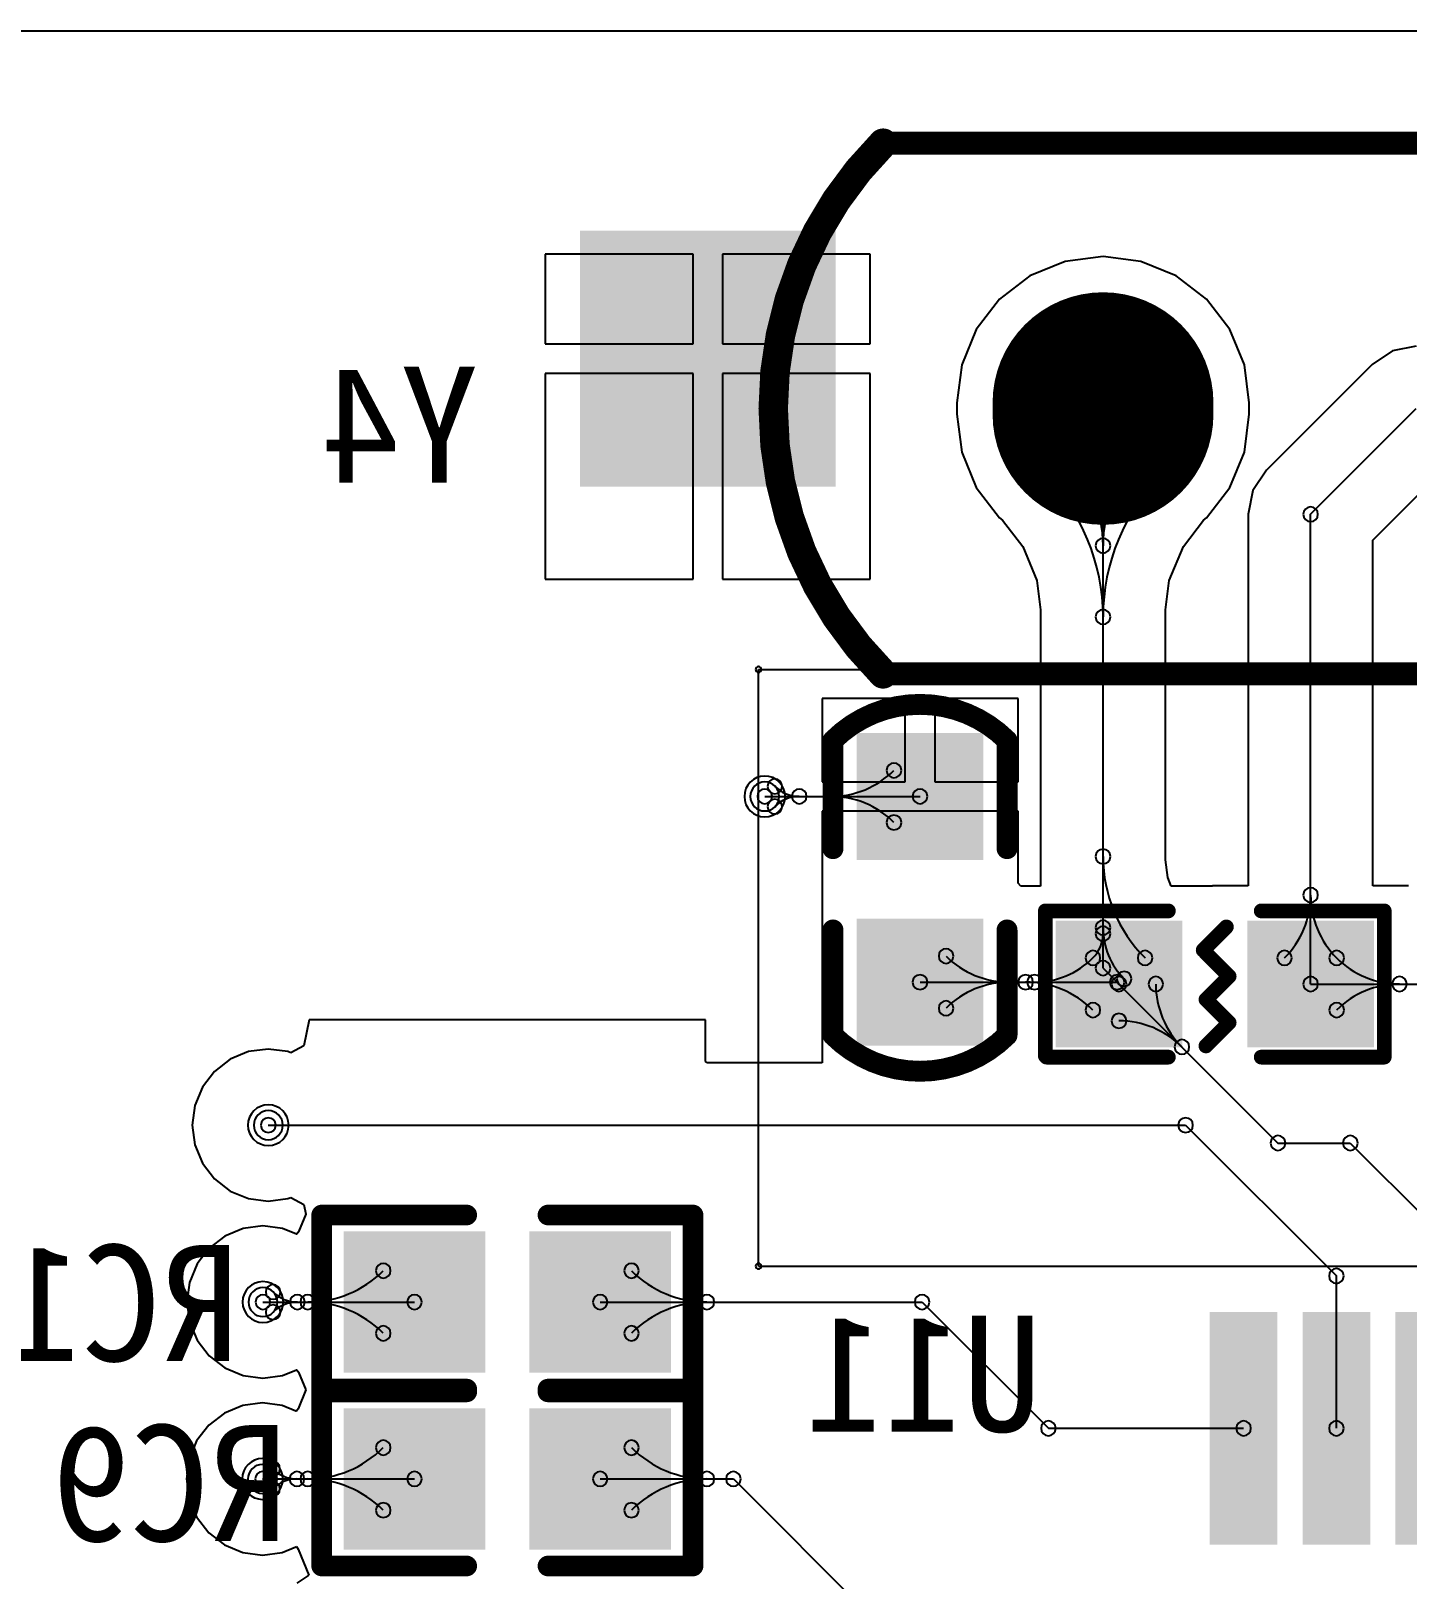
# Model space of a CAD drawing. Header units: inches. Extents: x 32166 to 66782, y 2386 to 7162.
# Drawn here: x 33661.4 to 33756.2, y 3450.5 to 3557.2 of the extents above; entities that cross this region are included whole.
import ezdxf

# ---------------------------------------------------------------- set-up
doc = ezdxf.new("R2010")
doc.units = ezdxf.units.IN
doc.header["$LTSCALE"] = 0.6431102362
doc.header["$MEASUREMENT"] = 0
for name, color, linetype in [('BOTTOMLAYER', 5, 'CONTINUOUS'), ('BOTTOMOVERLAY', 54, 'CONTINUOUS'), ('BOTTOMPASTE', 16, 'CONTINUOUS'), ('BOTTOMSOLDER', 6, 'CONTINUOUS'), ('MULTILAYER', 9, 'CONTINUOUS')]:
    doc.layers.add(name, color=color, linetype=linetype)
doc.styles.get("Standard").update_dxf_attribs({"font": 'txt', "width": 0.8})

msp = doc.modelspace()

# ---------------------------------------------------------------- linework, layer by layer
at = {"layer": 'BOTTOMLAYER'}
for p, q in [((32581.9108280628, 3557.195072507204), (33935.43082358281, 3557.195072507204)), ((33707.00041430281, 3541.809662587204), (33696.81641638279, 3541.809662587204)), ((33696.81641638279, 3541.809662587204), (33696.81641638279, 3535.625656667204)), ((33707.00041430281, 3535.625656667204), (33707.00041430281, 3541.809662587204)), ((33719.21641222277, 3541.809662587204), (33709.03241430281, 3541.809662587204)), ((33709.03241430281, 3541.809662587204), (33709.03241430281, 3535.625656667204)), ((33719.21641222277, 3535.625656667204), (33719.21641222277, 3541.809662587204)), ((33735.2616735028, 3541.657668987204), (33732.65114278276, 3541.313996827206)), ((33737.87220422277, 3541.313996827206), (33735.2616735028, 3541.657668987204)), ((33732.65114278276, 3541.313996827206), (33730.21853398281, 3540.306368667205)), ((33740.30481302278, 3540.306368667205), (33737.87220422277, 3541.313996827206)), ((33730.21853398281, 3540.306368667205), (33728.12959734281, 3538.703466107205)), ((33742.39374966279, 3538.703466107205), (33740.30481302278, 3540.306368667205)), ((33728.12959734281, 3538.703466107205), (33726.52669478278, 3536.614529467204)), ((33743.99665222276, 3536.614529467204), (33742.39374966279, 3538.703466107205)), ((33726.52669478278, 3536.614529467204), (33725.51906662277, 3534.181920667206)), ((33745.00428038277, 3534.181920667206), (33743.99665222276, 3536.614529467204)), ((33696.81641638279, 3535.625656667204), (33707.00041430281, 3535.625656667204)), ((33709.03241430281, 3535.625656667204), (33719.21641222277, 3535.625656667204)), ((33755.21156502276, 3535.142772187204), (33753.81700342277, 3534.210957947203)), ((33756.85657062277, 3535.469985147205), (33755.21156502276, 3535.142772187204)), ((33725.51906662277, 3534.181920667206), (33725.17539446277, 3531.571389947205)), ((33745.34795254277, 3531.571389947205), (33745.00428038277, 3534.181920667206)), ((33753.81700342277, 3534.210957947203), (33746.53122678277, 3526.925181307206)), ((33707.00041430281, 3533.593656667204), (33696.81641638279, 3533.593656667204)), ((33696.81641638279, 3533.593656667204), (33696.81641638279, 3519.409666747206)), ((33707.00041430281, 3519.409666747206), (33707.00041430281, 3533.593656667204)), ((33719.21641222277, 3533.593656667204), (33709.03241430281, 3533.593656667204)), ((33709.03241430281, 3533.593656667204), (33709.03241430281, 3519.409666747206)), ((33719.21641222277, 3519.409666747206), (33719.21641222277, 3533.593656667204)), ((33725.17539446277, 3531.571389947205), (33725.17539446277, 3530.771391547203)), ((33725.17539446277, 3530.771391547203), (33725.51906662277, 3528.160860827205)), ((33735.2616735028, 3492.606794267203), (33735.2616735028, 3531.171390747206)), ((33745.00428038277, 3528.160860827205), (33745.34795254277, 3530.771391547203)), ((33745.34795254277, 3530.771391547203), (33745.34795254277, 3531.571389947205)), ((33749.57079398277, 3523.885614107205), (33756.85657062277, 3531.171390747206)), ((33725.51906662277, 3528.160860827205), (33726.52669478278, 3525.728252027204)), ((33743.99665222276, 3525.728252027204), (33745.00428038277, 3528.160860827205)), ((33746.53122678277, 3526.925181307206), (33745.59941254277, 3525.530619707204)), ((33753.86938838277, 3522.105074107205), (33758.63711062277, 3526.872796347203)), ((33726.52669478278, 3525.728252027204), (33728.12959734281, 3523.639315387203)), ((33742.39374966279, 3523.639315387203), (33743.99665222276, 3525.728252027204)), ((33745.59941254277, 3525.530619707204), (33745.27219958277, 3523.885614107205)), ((33728.12959734281, 3523.639315387203), (33728.33604854281, 3523.480900667206)), ((33728.33604854281, 3523.480900667206), (33729.72382326279, 3521.672319067204)), ((33740.79952374281, 3521.672319067204), (33742.18729846278, 3523.480900667206)), ((33742.18729846278, 3523.480900667206), (33742.39374966279, 3523.639315387203)), ((33745.27219958277, 3523.885614107205), (33745.27219958277, 3498.261667387205)), ((33749.57079398277, 3491.505673787206), (33749.57079398277, 3523.885614107205)), ((33729.72382326279, 3521.672319067204), (33730.69578982278, 3519.325765467203)), ((33739.82755718281, 3519.325765467203), (33740.79952374281, 3521.672319067204)), ((33753.86938838277, 3498.261667387205), (33753.86938838277, 3522.105074107205)), ((33696.81641638279, 3519.409666747206), (33707.00041430281, 3519.409666747206)), ((33709.03241430281, 3519.409666747206), (33719.21641222277, 3519.409666747206)), ((33730.69578982278, 3519.325765467203), (33730.9630791028, 3517.295492667205)), ((33739.56026790279, 3517.295492667205), (33739.82755718281, 3519.325765467203)), ((33730.9630791028, 3517.295492667205), (33730.9630791028, 3516.862067067204)), ((33739.56026790279, 3516.862067067204), (33739.56026790279, 3517.295492667205)), ((33730.9630791028, 3516.862067067204), (33730.95771462278, 3516.807609467205)), ((33730.95771462278, 3516.807609467205), (33730.9630791028, 3516.807609467205)), ((33730.9630791028, 3516.807609467205), (33730.9630791028, 3498.261626747206)), ((33739.56563238282, 3516.807609467205), (33739.56026790279, 3516.862067067204)), ((33739.56026790279, 3500.075146107205), (33739.56026790279, 3516.807609467205)), ((33739.56026790279, 3516.807609467205), (33739.56563238282, 3516.807609467205)), ((33721.63079398277, 3511.189657787205), (33715.89080038277, 3511.189657787205)), ((33715.89080038277, 3511.189657787205), (33715.89080038277, 3505.449664187205)), ((33721.63079398277, 3505.449664187205), (33721.63079398277, 3511.189657787205)), ((33729.40278758277, 3511.189657787205), (33723.66279398277, 3511.189657787205)), ((33723.66279398277, 3511.189657787205), (33723.66279398277, 3505.449664187205)), ((33729.40278758277, 3505.449664187205), (33729.40278758277, 3511.189657787205)), ((33715.89080038277, 3505.449664187205), (33721.63079398277, 3505.449664187205)), ((33723.66279398277, 3505.449664187205), (33729.40278758277, 3505.449664187205)), ((33711.94280726276, 3504.433664187205), (33722.64679398277, 3504.433664187205)), ((33729.40278758277, 3503.417664187205), (33715.89080038277, 3503.417664187205)), ((33715.89080038277, 3503.417664187205), (33715.89080038277, 3497.677670587205)), ((33729.40278758277, 3498.465720827206), (33729.40278758277, 3503.417664187205)), ((33739.72274662281, 3498.841031227204), (33739.56026790279, 3500.075146107205)), ((33739.96274614276, 3498.261626747206), (33739.72274662281, 3498.841031227204)), ((33715.89080038277, 3497.677670587205), (33715.89080038277, 3486.076271387205)), ((33729.6068816628, 3498.261626747206), (33729.40278758277, 3498.465720827206)), ((33730.9630791028, 3498.261626747206), (33729.60686134279, 3498.261626747206)), ((33729.60686134279, 3498.261626747206), (33729.60686134279, 3498.261626747206)), ((33729.60686134279, 3498.261626747206), (33729.6068816628, 3498.261626747206)), ((33742.81480038277, 3498.261626747206), (33739.96274614276, 3498.261626747206)), ((33745.27219958277, 3498.261667387205), (33742.81480038277, 3498.261667387205)), ((33742.81480038277, 3498.261667387205), (33742.81480038277, 3498.261626747206)), ((33756.32676726277, 3498.261667387205), (33753.86938838277, 3498.261667387205)), ((33735.2616735028, 3492.606794267203), (33736.23481862276, 3491.633649147205)), ((33722.64679398277, 3491.633649147205), (33736.23481862276, 3491.633649147205)), ((33736.23481862276, 3491.633649147205), (33736.36283462279, 3491.505633147206)), ((33736.36283462279, 3491.505633147206), (33747.3228127028, 3480.545655067204)), ((33749.57079398277, 3491.505673787206), (33763.15881862276, 3491.505673787206)), ((33680.53481318278, 3489.041690907203), (33680.17675446277, 3487.238209627203)), ((33680.53481318278, 3489.041670587203), (33680.53481318278, 3489.041690907203)), ((33707.86281542276, 3489.041670587203), (33680.53481318278, 3489.041670587203)), ((33707.86281542276, 3486.176448987206), (33707.86281542276, 3489.041670587203)), ((33677.71880662278, 3487.022533147205), (33676.36132902279, 3486.843818747204)), ((33679.07628422277, 3486.843818747204), (33677.71880662278, 3487.022533147205)), ((33680.17675446277, 3487.238209627203), (33679.2807847028, 3486.759104667204)), ((33675.0963887028, 3486.319847227203), (33674.01014246279, 3485.486341147205)), ((33676.36132902279, 3486.843818747204), (33675.0963887028, 3486.319847227203)), ((33679.2807847028, 3486.759104667204), (33679.07628422277, 3486.843818747204)), ((33707.9573440628, 3486.093563707205), (33707.86281542276, 3486.176448987206)), ((33707.95738470281, 3486.093563707205), (33707.9573440628, 3486.093563707205)), ((33707.9573643828, 3486.076271387205), (33707.95738470281, 3486.093563707205)), ((33715.89080038277, 3486.076271387205), (33707.9573643828, 3486.076271387205)), ((33674.01014246279, 3485.486341147205), (33673.17663638276, 3484.400115227205)), ((33673.17663638276, 3484.400115227205), (33672.65266486281, 3483.135154587204)), ((33672.65266486281, 3483.135154587204), (33672.47395046277, 3481.777676987205)), ((33672.47395046277, 3481.777676987205), (33672.65266486281, 3480.420199387203)), ((33677.71880662278, 3481.777676987205), (33740.95438246278, 3481.777676987205)), ((33740.95438246278, 3481.777676987205), (33751.3507853428, 3471.381274107205)), ((33672.65266486281, 3480.420199387203), (33673.17663638276, 3479.155238747206)), ((33747.3228127028, 3480.545655067204), (33752.31082406279, 3480.545655067204)), ((33752.31082406279, 3480.545655067204), (33757.75079286279, 3475.105686267203)), ((33673.17663638276, 3479.155238747206), (33674.01014246279, 3478.069012827205)), ((33674.01014246279, 3478.069012827205), (33675.0963887028, 3477.235506747204)), ((33675.0963887028, 3477.235506747204), (33676.36132902279, 3476.711535227203)), ((33676.36132902279, 3476.711535227203), (33677.71880662278, 3476.532820827206)), ((33677.71880662278, 3476.532820827206), (33679.07628422277, 3476.711535227203)), ((33679.07628422277, 3476.711535227203), (33679.2807847028, 3476.796249307206)), ((33679.2807847028, 3476.796249307206), (33680.17675446277, 3476.317144347204)), ((33680.31023654278, 3475.644836827205), (33679.80211462278, 3474.418179387203)), ((33680.17675446277, 3476.317144347204), (33680.31023654278, 3475.644836827205)), ((33675.99337446276, 3474.651818747205), (33674.72843414277, 3474.127847227204)), ((33677.35085206281, 3474.830533147206), (33675.99337446276, 3474.651818747205)), ((33678.7083296628, 3474.651818747205), (33677.35085206281, 3474.830533147206)), ((33679.65284390276, 3474.260577467203), (33678.7083296628, 3474.651818747205)), ((33679.69163478276, 3474.252855867204), (33679.65284390276, 3474.260577467203)), ((33679.80211462278, 3474.418179387203), (33679.69163478276, 3474.252855867204)), ((33673.64218790276, 3473.294341147206), (33672.80868182279, 3472.208115227206)), ((33674.72843414277, 3474.127847227204), (33673.64218790276, 3473.294341147206)), ((33672.80868182279, 3472.208115227206), (33672.28471030277, 3470.943154587205)), ((33751.3507853428, 3460.881665947205), (33751.3507853428, 3471.381274107205)), ((33672.28471030277, 3470.943154587205), (33672.10599590279, 3469.585676987206)), ((33672.10599590279, 3469.585676987206), (33672.28471030277, 3468.228199387204)), ((33677.35085206281, 3469.585676987206), (33687.79880678281, 3469.585676987206)), ((33700.59882182279, 3469.585676987206), (33722.79080182279, 3469.585676987206)), ((33722.79080182279, 3469.585676987206), (33731.49481286277, 3460.881665947205)), ((33672.28471030277, 3468.228199387204), (33672.80868182279, 3466.963238747203)), ((33672.80868182279, 3466.963238747203), (33673.64218790276, 3465.877012827206)), ((33673.64218790276, 3465.877012827206), (33674.72843414277, 3465.043506747204)), ((33674.72843414277, 3465.043506747204), (33675.99337446276, 3464.519535227204)), ((33678.7083296628, 3464.519535227204), (33679.65284390276, 3464.910776507206)), ((33679.65284390276, 3464.910776507206), (33679.69163478276, 3464.918498107205)), ((33679.69163478276, 3464.918498107205), (33679.80211462278, 3464.753174587206)), ((33679.80211462278, 3464.753174587206), (33680.30948470277, 3463.528325627203)), ((33675.99337446276, 3464.519535227204), (33677.35085206281, 3464.340820827203)), ((33677.35085206281, 3464.340820827203), (33678.7083296628, 3464.519535227204)), ((33680.30948470277, 3463.528325627203), (33679.77011062281, 3462.226199707204)), ((33675.96137046278, 3462.459818747206), (33674.69640982279, 3461.935847227205)), ((33677.31884806277, 3462.638533147203), (33675.96137046278, 3462.459818747206)), ((33678.67632566276, 3462.459818747206), (33677.31884806277, 3462.638533147203)), ((33679.62086022279, 3462.068577467204), (33678.67632566276, 3462.459818747206)), ((33674.69640982279, 3461.935847227205), (33673.61018390278, 3461.102341147203)), ((33679.65963078279, 3462.060855867205), (33679.62086022279, 3462.068577467204)), ((33679.77011062281, 3462.226199707204), (33679.65963078279, 3462.060855867205)), ((33673.61018390278, 3461.102341147203), (33672.77667782281, 3460.016115227203)), ((33731.49481286277, 3460.881665947205), (33744.95077782281, 3460.881665947205)), ((33672.77667782281, 3460.016115227203), (33672.2527063028, 3458.751154587206)), ((33672.2527063028, 3458.751154587206), (33672.07399190281, 3457.393676987203)), ((33672.07399190281, 3457.393676987203), (33672.2527063028, 3456.036199387205)), ((33677.31884806277, 3457.393676987203), (33687.79880678281, 3457.393676987203)), ((33700.59882182279, 3457.393676987203), (33709.78279126278, 3457.393676987203)), ((33709.78279126278, 3457.393676987203), (33719.89479542279, 3447.281672827203)), ((33672.2527063028, 3456.036199387205), (33672.77667782281, 3454.771238747204)), ((33672.77667782281, 3454.771238747204), (33673.61018390278, 3453.685012827204)), ((33673.61018390278, 3453.685012827204), (33674.69640982279, 3452.851506747205)), ((33674.69640982279, 3452.851506747205), (33675.96137046278, 3452.327535227205)), ((33675.96137046278, 3452.327535227205), (33677.31884806277, 3452.148820827204)), ((33677.31884806277, 3452.148820827204), (33678.67632566276, 3452.327535227205)), ((33678.67632566276, 3452.327535227205), (33679.62086022279, 3452.718776507203)), ((33679.62086022279, 3452.718776507203), (33679.65963078279, 3452.726498107206)), ((33679.65963078279, 3452.726498107206), (33679.77011062281, 3452.561154267203)), ((33679.77011062281, 3452.561154267203), (33680.5126034228, 3450.768686427205)), ((33680.5126034228, 3450.768686427205), (33679.69002950279, 3450.219050747206))]:
    msp.add_line(p, q, dxfattribs=at)
at = {"layer": 'BOTTOMLAYER', "const_width": 13.59999312}
msp.add_lwpolyline([(33735.26167350274, 3530.771391547207), (33735.26167350274, 3531.571389947205)], dxfattribs=at)
at = {"layer": 'BOTTOMLAYER', "const_width": 6.7999864}
for points in [[(33731.86167014274, 3531.571389947205, 1), (33738.66167686274, 3531.571389947205, 1)], [(33731.86167014274, 3530.771391547207, 1), (33738.66167686274, 3530.771391547207, 1)]]:
    msp.add_lwpolyline(points, format="xyb", close=True, dxfattribs=at)
at = {"layer": 'BOTTOMLAYER'}
for centre, radius, start, end in [((33735.2616735028, 3531.171390747206), 0.507999999972526, 0, 180), ((33735.2616735028, 3531.171390747206), 0.5080000000307336, 180, 0), ((33732.60861302278, 3528.118331067204), 0.5080000000307336, 0, 180), ((33737.91473398282, 3528.118331067204), 0.507999999972526, 0, 180), ((33732.60861302278, 3528.118331067204), 0.507999999972526, 180, 0), ((33726.20359226852, 3521.71329049087), 9.058081234289558, 8.865861414110103e-05, 45.0000886586144), ((33744.31975473708, 3521.713290490939), 9.058081234292262, 134.9999113419659, 179.9999113418288), ((33737.91473398282, 3528.118331067204), 0.5080000000307336, 180, 0), ((33731.17178582278, 3526.681503867205), 0.5080000000307336, 0, 180), ((33731.17178582278, 3526.681503867205), 0.507999999972526, 180, 0), ((33721.29788477585, 3516.807625514359), 13.96378872696615, 359.9999341558342, 44.99993415597351), ((33749.22546222975, 3516.807625514428), 13.96378872695835, 135.0000658445608, 180.0000658444525), ((33739.35156118282, 3526.681503867205), 0.507999999972526, 0, 180), ((33739.35156118282, 3526.681503867205), 0.5080000000307336, 180, 0), ((33749.57079398277, 3523.885614107205), 0.5080000000307336, 0, 180), ((33749.57079398277, 3523.885614107205), 0.5080000000307336, 0, 180), ((33749.57079398277, 3523.885614107205), 0.507999999972526, 180, 0), ((33749.57079398277, 3523.885614107205), 0.507999999972526, 180, 0), ((33735.2616735028, 3521.713304507206), 0.507999999972526, 0, 180), ((33735.2616735028, 3521.713304507206), 0.507999999972526, 0, 180), ((33735.2616735028, 3521.713304507206), 0.5080000000307336, 180, 0), ((33735.2616735028, 3521.713304507206), 0.5080000000307336, 180, 0), ((33735.2616735028, 3516.807609467205), 0.507999999972526, 0, 180), ((33735.2616735028, 3516.807609467205), 0.507999999972526, 0, 180), ((33735.2616735028, 3516.807609467205), 0.5080000000307336, 180, 0), ((33735.2616735028, 3516.807609467205), 0.5080000000307336, 180, 0), ((33716.51470049797, 3510.565779104692), 6.132114917490853, 269.9998583967632, 314.9998583966582), ((33720.85074982274, 3506.229708347206), 0.5080000000307336, 0, 180), ((33720.85074982274, 3506.229708347206), 0.507999999972526, 180, 0), ((33711.94280726282, 3504.433664187205), 0.9999878399539739, 0, 180), ((33712.63860470284, 3505.129461627204), 0.507999999972526, 0, 180), ((33712.63860470284, 3505.129461627204), 0.5080000000307336, 180, 0), ((33714.31839307101, 3506.809228431253), 2.375564244097229, 224.9996322321697, 269.9996322317908), ((33711.94280726282, 3504.433664187205), 0.9999878400121816, 180, 0), ((33711.94280726282, 3504.433664187205), 0.507999999972526, 0, 180), ((33711.94280726282, 3504.433664187205), 0.5080000000307336, 180, 0), ((33712.63860470284, 3503.737866747206), 0.507999999972526, 0, 180), ((33714.31839307101, 3502.058099943157), 2.37556424413791, 90.00036776820914, 135.0003677678303), ((33714.31837782281, 3504.433664187205), 0.507999999972526, 0, 180), ((33714.31837782281, 3504.433664187205), 0.507999999972526, 0, 180), ((33714.31837782281, 3504.433664187205), 0.5080000000307336, 180, 0), ((33714.31837782281, 3504.433664187205), 0.5080000000307336, 180, 0), ((33716.51468534279, 3504.433664187205), 0.507999999972526, 0, 180), ((33716.51468534279, 3504.433664187205), 0.507999999972526, 0, 180), ((33716.51468534279, 3504.433664187205), 0.507999999972526, 180, 0), ((33716.51468534279, 3504.433664187205), 0.507999999972526, 180, 0), ((33716.51470049797, 3498.301549269718), 6.132114917506071, 45.00014160334177, 90.00014160323677), ((33722.64679398277, 3504.433664187205), 0.5080000000307336, 0, 180), ((33722.64679398277, 3504.433664187205), 0.507999999972526, 180, 0), ((33712.63860470284, 3503.737866747206), 0.5080000000307336, 180, 0), ((33720.85074982274, 3502.637620027204), 0.5080000000307336, 0, 180), ((33720.85074982274, 3502.637620027204), 0.507999999972526, 180, 0), ((33735.2616735028, 3500.296166747206), 0.507999999972526, 0, 180), ((33735.2616735028, 3500.296166747206), 0.5080000000307336, 180, 0), ((33745.15337177675, 3500.296158167142), 9.891698273952198, 179.9999503016089, 224.9999503016831), ((33749.57079398277, 3497.637782427204), 0.5080000000307336, 0, 180), ((33749.57079398277, 3497.637782427204), 0.5080000000307336, 0, 180), ((33743.43867906532, 3497.637767272017), 6.132114917466053, 315.0001416034154, 0.0001416033930771369), ((33749.57079398277, 3497.637782427204), 0.507999999972526, 180, 0), ((33749.57079398277, 3497.637782427204), 0.507999999972526, 180, 0), ((33755.70290890028, 3497.63776727209), 6.132114917519149, 179.9998583972844, 224.9998583971465), ((33735.2616735028, 3495.390492027205), 0.507999999972526, 0, 180), ((33732.88916647021, 3494.979284936964), 2.372507032617269, 315.0002794200153, 0.0002794200676220015), ((33735.2616735028, 3494.979296507207), 0.507999999972526, 0, 180), ((33735.2616735028, 3495.390492027205), 0.5080000000307336, 180, 0), ((33735.2616735028, 3494.979296507207), 0.5080000000307336, 180, 0), ((33740.24768881244, 3495.390503350629), 4.986015309655663, 180.0001301208046, 225.0001301208467), ((33724.4428381428, 3493.429693307206), 0.507999999972526, 0, 180), ((33724.4428381428, 3493.429693307206), 0.5080000000307336, 180, 0), ((33728.77888746763, 3497.765764064692), 6.132114917506071, 225.0001416033417, 270.0001416032367), ((33734.56679046276, 3493.301677307203), 0.5080000000307336, 0, 180), ((33734.56679046276, 3493.301677307203), 0.5080000000307336, 0, 180), ((33738.15887878282, 3493.301677307203), 0.507999999972526, 0, 180), ((33747.77474982274, 3493.301717947206), 0.5080000000307336, 0, 180), ((33751.3668381428, 3493.301717947206), 0.507999999972526, 0, 180), ((33751.3668381428, 3493.301717947206), 0.507999999972526, 0, 180), ((33730.53980371961, 3497.328678951662), 5.695029804485154, 269.9998939926209, 314.9998939926886), ((33734.56679046276, 3493.301677307203), 0.507999999972526, 180, 0), ((33734.56679046276, 3493.301677307203), 0.507999999972526, 180, 0), ((33735.2616735028, 3492.606794267203), 0.507999999972526, 0, 180), ((33735.2616735028, 3492.606794267203), 0.507999999972526, 0, 180), ((33735.2616735028, 3492.606794267203), 0.5080000000307336, 180, 0), ((33735.2616735028, 3492.606794267203), 0.5080000000307336, 180, 0), ((33736.72205158282, 3491.864850107204), 0.507999999972526, 0, 180), ((33738.15887878282, 3493.301677307203), 0.5080000000307336, 180, 0), ((33747.77474982274, 3493.301717947206), 0.507999999972526, 180, 0), ((33751.3668381428, 3493.301717947206), 0.5080000000307336, 180, 0), ((33751.3668381428, 3493.301717947206), 0.5080000000307336, 180, 0), ((33755.70288746763, 3497.637788704693), 6.132114917506071, 225.0001416033417, 270.0001416032367), ((33722.64679398277, 3491.633649147205), 0.5080000000307336, 0, 180), ((33722.64679398277, 3491.633649147205), 0.507999999972526, 180, 0), ((33728.77888746763, 3485.501534229717), 6.132114917490853, 89.99985839676326, 134.9998583966583), ((33728.77890262281, 3491.633649147205), 0.507999999972526, 0, 180), ((33728.77890262281, 3491.633649147205), 0.507999999972526, 0, 180), ((33728.77890262281, 3491.633649147205), 0.5080000000307336, 180, 0), ((33728.77890262281, 3491.633649147205), 0.5080000000307336, 180, 0), ((33729.92167910276, 3491.633649147205), 0.5080000000307336, 0, 180), ((33729.92167910276, 3491.633649147205), 0.507999999972526, 180, 0), ((33729.92168871622, 3485.06447364517), 6.569175502041375, 45.00008384783487, 90.0000838478258), ((33730.5397931828, 3491.633649147205), 0.507999999972526, 0, 180), ((33730.5397931828, 3491.633649147205), 0.5080000000307336, 180, 0), ((33736.23481862276, 3491.633649147205), 0.5080000000307336, 0, 180), ((33736.23481862276, 3491.633649147205), 0.5080000000307336, 0, 180), ((33736.23481862276, 3491.633649147205), 0.5080000000307336, 0, 180), ((33736.23481862276, 3491.633649147205), 0.507999999972526, 180, 0), ((33736.23481862276, 3491.633649147205), 0.507999999972526, 180, 0), ((33736.23481862276, 3491.633649147205), 0.507999999972526, 180, 0), ((33736.36283462279, 3491.505633147206), 0.507999999972526, 0, 180), ((33736.36283462279, 3491.505633147206), 0.507999999972526, 0, 180), ((33736.36283462279, 3491.505633147206), 0.5080000000307336, 180, 0), ((33736.36283462279, 3491.505633147206), 0.5080000000307336, 180, 0), ((33736.72205158282, 3491.864850107204), 0.5080000000307336, 180, 0), ((33738.90283462283, 3491.505633147206), 0.507999999972526, 0, 180), ((33738.90283462283, 3491.505633147206), 0.5080000000307336, 180, 0), ((33745.03494954028, 3491.505617992088), 6.132114917519149, 179.9998583972583, 224.9998583971465), ((33749.57079398277, 3491.505673787206), 0.5080000000307336, 0, 180), ((33749.57079398277, 3491.505673787206), 0.5080000000307336, 0, 180), ((33749.57079398277, 3491.505673787206), 0.507999999972526, 180, 0), ((33749.57079398277, 3491.505673787206), 0.507999999972526, 180, 0), ((33755.70288746763, 3485.373558869718), 6.132114917490853, 89.99985839676326, 134.9998583966583), ((33755.70290262281, 3491.505673787206), 0.507999999972526, 0, 180), ((33755.70290262281, 3491.505673787206), 0.507999999972526, 0, 180), ((33755.70290262281, 3491.505673787206), 0.5080000000307336, 180, 0), ((33755.70290262281, 3491.505673787206), 0.5080000000307336, 180, 0), ((33724.4428381428, 3489.837604987204), 0.507999999972526, 0, 180), ((33734.56679046276, 3489.709588987205), 0.5080000000307336, 0, 180), ((33751.3668381428, 3489.709629627205), 0.507999999972526, 0, 180), ((33724.4428381428, 3489.837604987204), 0.5080000000307336, 180, 0), ((33734.56679046276, 3489.709588987205), 0.507999999972526, 180, 0), ((33736.36283462279, 3488.965633147205), 0.507999999972526, 0, 180), ((33751.3668381428, 3489.709629627205), 0.5080000000307336, 180, 0), ((33736.36283462279, 3488.965633147205), 0.5080000000307336, 180, 0), ((33736.36284977797, 3482.833518229718), 6.132114917506071, 45.00014160334177, 90.00014160323677), ((33740.69887878274, 3487.169568667205), 0.5080000000307336, 0, 180), ((33740.69887878274, 3487.169568667205), 0.507999999972526, 180, 0), ((33740.6988991028, 3487.169588987204), 0.507999999972526, 0, 180), ((33740.6988991028, 3487.169588987204), 0.5080000000307336, 180, 0), ((33677.71880662278, 3481.777676987205), 0.9999878400121816, 0, 180), ((33677.71880662278, 3481.777676987205), 0.9999878400121816, 180, 0), ((33677.71880662284, 3481.777676987205), 0.507999999972526, 0, 180), ((33677.71880662284, 3481.777676987205), 0.5080000000307336, 180, 0), ((33740.95438246283, 3481.777676987205), 0.507999999972526, 0, 180), ((33740.95438246283, 3481.777676987205), 0.507999999972526, 0, 180), ((33740.95438246283, 3481.777676987205), 0.5080000000307336, 180, 0), ((33740.95438246283, 3481.777676987205), 0.5080000000307336, 180, 0), ((33747.3228127028, 3480.545655067204), 0.507999999972526, 0, 180), ((33747.3228127028, 3480.545655067204), 0.507999999972526, 0, 180), ((33752.31082406273, 3480.545655067204), 0.5080000000307336, 0, 180), ((33752.31082406273, 3480.545655067204), 0.5080000000307336, 0, 180), ((33747.3228127028, 3480.545655067204), 0.5080000000307336, 180, 0), ((33747.3228127028, 3480.545655067204), 0.5080000000307336, 180, 0), ((33752.31082406273, 3480.545655067204), 0.507999999972526, 180, 0), ((33752.31082406273, 3480.545655067204), 0.507999999972526, 180, 0), ((33685.64354566281, 3471.740938107205), 0.507999999972526, 0, 180), ((33702.75408294279, 3471.740938107205), 0.507999999972526, 0, 180), ((33680.4402847896, 3476.944199329462), 7.358522342273755, 269.999998078384, 314.9999980782104), ((33685.64354566281, 3471.740938107205), 0.5080000000307336, 180, 0), ((33702.75408294279, 3471.740938107205), 0.5080000000307336, 180, 0), ((33707.957343816, 3476.944199329462), 7.358522342256042, 225.0000019217896, 270.000001921616), ((33751.3507853428, 3471.381274107205), 0.507999999972526, 0, 180), ((33751.3507853428, 3471.381274107205), 0.507999999972526, 0, 180), ((33751.3507853428, 3471.381274107205), 0.5080000000307336, 180, 0), ((33751.3507853428, 3471.381274107205), 0.5080000000307336, 180, 0), ((33677.35085206275, 3469.585676987206), 0.9999878400121816, 0, 180), ((33677.35085206275, 3469.585676987206), 0.5080000000307336, 0, 180), ((33678.04664950276, 3470.281474427205), 0.5080000000307336, 0, 180), ((33678.04664950276, 3470.281474427205), 0.507999999972526, 180, 0), ((33679.72643787094, 3471.961241231254), 2.375564244097228, 224.9996322330816, 269.9996322330415), ((33679.72642262274, 3469.585676987206), 0.5080000000307336, 0, 180), ((33679.72642262274, 3469.585676987206), 0.5080000000307336, 0, 180), ((33680.4402845428, 3469.585676987206), 0.507999999972526, 0, 180), ((33680.4402845428, 3469.585676987206), 0.507999999972526, 0, 180), ((33687.79880678275, 3469.585676987206), 0.5080000000307336, 0, 180), ((33700.59882182279, 3469.585676987206), 0.507999999972526, 0, 180), ((33707.9573440628, 3469.585676987206), 0.507999999972526, 0, 180), ((33707.9573440628, 3469.585676987206), 0.507999999972526, 0, 180), ((33722.79080182273, 3469.585676987206), 0.5080000000307336, 0, 180), ((33722.79080182273, 3469.585676987206), 0.5080000000307336, 0, 180), ((33677.35085206275, 3469.585676987206), 0.9999878399539739, 180, 0), ((33677.35085206275, 3469.585676987206), 0.507999999972526, 180, 0), ((33678.04664950276, 3468.889879547203), 0.5080000000307336, 0, 180), ((33678.04664950276, 3468.889879547203), 0.507999999972526, 180, 0), ((33679.72643787094, 3467.210112743158), 2.375564244094178, 90.00036776695852, 135.0003677669276), ((33679.72642262274, 3469.585676987206), 0.507999999972526, 180, 0), ((33679.72642262274, 3469.585676987206), 0.507999999972526, 180, 0), ((33680.4402845428, 3469.585676987206), 0.5080000000307336, 180, 0), ((33680.4402845428, 3469.585676987206), 0.5080000000307336, 180, 0), ((33680.4402847896, 3462.22715464495), 7.358522342256042, 45.00000192178959, 90.00000192161603), ((33687.79880678275, 3469.585676987206), 0.507999999972526, 180, 0), ((33700.59882182279, 3469.585676987206), 0.507999999972526, 180, 0), ((33707.957343816, 3462.22715464495), 7.358522342271182, 89.99999807838398, 134.9999980782104), ((33707.9573440628, 3469.585676987206), 0.5080000000307336, 180, 0), ((33707.9573440628, 3469.585676987206), 0.5080000000307336, 180, 0), ((33722.79080182273, 3469.585676987206), 0.507999999972526, 180, 0), ((33722.79080182273, 3469.585676987206), 0.507999999972526, 180, 0), ((33685.64354566281, 3467.430415867204), 0.507999999972526, 0, 180), ((33702.75408294279, 3467.430415867204), 0.507999999972526, 0, 180), ((33685.64354566281, 3467.430415867204), 0.5080000000307336, 180, 0), ((33702.75408294279, 3467.430415867204), 0.5080000000307336, 180, 0), ((33731.49481286277, 3460.881665947205), 0.5080000000307336, 0, 180), ((33731.49481286277, 3460.881665947205), 0.5080000000307336, 0, 180), ((33744.95077782281, 3460.881665947205), 0.507999999972526, 0, 180), ((33751.3507853428, 3460.881665947205), 0.507999999972526, 0, 180), ((33731.49481286277, 3460.881665947205), 0.507999999972526, 180, 0), ((33731.49481286277, 3460.881665947205), 0.507999999972526, 180, 0), ((33744.95077782281, 3460.881665947205), 0.5080000000307336, 180, 0), ((33751.3507853428, 3460.881665947205), 0.5080000000307336, 180, 0), ((33680.4402847896, 3464.752199329459), 7.358522342271182, 269.999998078384, 314.9999980782104), ((33685.64354566281, 3459.548938107206), 0.507999999972526, 0, 180), ((33685.64354566281, 3459.548938107206), 0.5080000000307336, 180, 0), ((33702.75408294279, 3459.548938107206), 0.507999999972526, 0, 180), ((33702.75408294279, 3459.548938107206), 0.5080000000307336, 180, 0), ((33707.957343816, 3464.752199329459), 7.358522342256042, 225.0000019217896, 270.000001921616), ((33677.31884806277, 3457.393676987203), 0.9999878400121816, 0, 180), ((33678.01464550279, 3458.089474427203), 0.507999999972526, 0, 180), ((33677.31884806277, 3457.393676987203), 0.9999878400121816, 180, 0), ((33677.31884806283, 3457.393676987203), 0.507999999972526, 0, 180), ((33677.31884806283, 3457.393676987203), 0.5080000000307336, 180, 0), ((33678.01464550279, 3458.089474427203), 0.507999999972526, 180, 0), ((33678.01464550279, 3456.697879547204), 0.507999999972526, 0, 180), ((33679.69443387096, 3459.769241231183), 2.375564244028107, 224.9996322319025, 269.9996322317908), ((33679.69443387096, 3455.018112743224), 2.375564244047875, 90.00036776820914, 135.0003677680975), ((33679.69441862282, 3457.393676987203), 0.507999999972526, 0, 180), ((33679.69441862282, 3457.393676987203), 0.507999999972526, 0, 180), ((33679.69441862282, 3457.393676987203), 0.5080000000307336, 180, 0), ((33679.69441862282, 3457.393676987203), 0.5080000000307336, 180, 0), ((33680.4402845428, 3457.393676987203), 0.507999999972526, 0, 180), ((33680.4402845428, 3457.393676987203), 0.507999999972526, 0, 180), ((33680.4402845428, 3457.393676987203), 0.5080000000307336, 180, 0), ((33680.4402845428, 3457.393676987203), 0.5080000000307336, 180, 0), ((33680.4402847896, 3450.035154644947), 7.358522342256042, 45.00000192178959, 90.00000192161603), ((33687.79880678275, 3457.393676987203), 0.5080000000307336, 0, 180), ((33687.79880678275, 3457.393676987203), 0.507999999972526, 180, 0), ((33700.59882182279, 3457.393676987203), 0.507999999972526, 0, 180), ((33700.59882182279, 3457.393676987203), 0.507999999972526, 180, 0), ((33707.957343816, 3450.035154644947), 7.358522342273755, 89.99999807838398, 134.9999980782104), ((33707.9573440628, 3457.393676987203), 0.507999999972526, 0, 180), ((33707.9573440628, 3457.393676987203), 0.507999999972526, 0, 180), ((33707.9573440628, 3457.393676987203), 0.5080000000307336, 180, 0), ((33707.9573440628, 3457.393676987203), 0.5080000000307336, 180, 0), ((33709.78279126278, 3457.393676987203), 0.5080000000307336, 0, 180), ((33709.78279126278, 3457.393676987203), 0.5080000000307336, 0, 180), ((33709.78279126278, 3457.393676987203), 0.507999999972526, 180, 0), ((33709.78279126278, 3457.393676987203), 0.507999999972526, 180, 0), ((33678.01464550279, 3456.697879547204), 0.507999999972526, 180, 0), ((33685.64354566281, 3455.238415867205), 0.507999999972526, 0, 180), ((33685.64354566281, 3455.238415867205), 0.5080000000307336, 180, 0), ((33702.75408294279, 3455.238415867205), 0.507999999972526, 0, 180), ((33702.75408294279, 3455.238415867205), 0.5080000000307336, 180, 0)]:
    msp.add_arc(centre, radius, start, end, dxfattribs=at)
for points in [[(33700.01640998275, 3542.609660987206), (33700.01640998275, 3526.609652347206), (33716.01641862275, 3542.609660987206), (33716.01641862275, 3526.609652347206)], [(33726.20279398275, 3500.877664187205), (33726.20279398275, 3507.989664187202), (33719.09079398279, 3500.877664187205), (33719.09079398279, 3507.989664187202)], [(33726.20279398275, 3488.077649147204), (33726.20279398275, 3495.189649147202), (33719.09079398279, 3488.077649147204), (33719.09079398279, 3495.189649147202)], [(33739.91883462277, 3495.061633147207), (33732.80683462281, 3495.061633147207), (33739.91883462277, 3487.949633147206), (33732.80683462281, 3487.949633147206)], [(33753.12679398275, 3495.061673787206), (33746.01479398279, 3495.061673787206), (33753.12679398275, 3487.949673787205), (33746.01479398279, 3487.949673787205)], [(33683.7348067828, 3465.521676987204), (33691.86280678282, 3465.521676987204), (33683.7348067828, 3473.649676987201), (33691.86280678282, 3473.649676987201)], [(33696.53482182277, 3465.521676987204), (33704.6628218228, 3465.521676987204), (33696.53482182277, 3473.649676987201), (33704.6628218228, 3473.649676987201)], [(33746.47077478282, 3468.081651547205), (33743.43078086281, 3468.081651547205), (33746.47077478282, 3453.681680347205), (33743.43078086281, 3453.681680347205)], [(33752.87078230281, 3468.081651547205), (33749.83078838279, 3468.081651547205), (33752.87078230281, 3453.681680347205), (33749.83078838279, 3453.681680347205)], [(33683.7348067828, 3453.329676987205), (33691.86280678282, 3453.329676987205), (33683.7348067828, 3461.457676987202), (33691.86280678282, 3461.457676987202)], [(33696.53482182277, 3453.329676987205), (33704.6628218228, 3453.329676987205), (33696.53482182277, 3461.457676987202), (33704.6628218228, 3461.457676987202)]]:
    msp.add_solid(points, dxfattribs=at)
at = {"layer": 'BOTTOMOVERLAY'}
for p, q in [((33711.51082438277, 3513.185650747206), (33800.07083014277, 3513.185650747206)), ((33711.51082438277, 3472.065651707204), (33711.51082438277, 3513.185650747206)), ((33711.51082438277, 3472.065651707204), (33837.1908371828, 3472.065651707204))]:
    msp.add_line(p, q, dxfattribs=at)
for points, const_width in [([(33720.10177494277, 3512.883431387205, -0.414213562372877), (33720.10177494277, 3549.459350107207)], 2.032), ([(33716.6467653428, 3508.295439547202, -0.414213562372877), (33728.6467819828, 3508.295439547202)], 1.43999712), ([(33728.6468023028, 3487.975439547203, -0.414213562372877), (33716.6467856628, 3487.975439547203)], 1.43999712)]:
    msp.add_lwpolyline(points, format="xyb", dxfattribs=dict(at, const_width=const_width))
for points, const_width in [([(33719.59377494274, 3549.459350107207, 1), (33720.60977494274, 3549.459350107207, 1)], 1.016), ([(33719.70173510275, 3549.459390747206, 1), (33720.50173350278, 3549.459390747206, 1)], 0.7999984), ([(33719.59377494274, 3512.883431387205, 1), (33720.60977494274, 3512.883431387205, 1)], 1.016), ([(33719.70173510275, 3512.883390747205, 1), (33720.50173350278, 3512.883390747205, 1)], 0.7999984), ([(33717.00675446278, 3508.295439547202, 1), (33716.28677622275, 3508.295439547202, 1)], 0.71999856), ([(33717.00677478279, 3508.295439547202, 1), (33716.28679654276, 3508.295439547202, 1)], 0.71999856), ([(33729.00677110278, 3508.295439547202, 1), (33728.28679286275, 3508.295439547202, 1)], 0.71999856), ([(33729.00677110278, 3508.295439547202, 1), (33728.28679286275, 3508.295439547202, 1)], 0.71999856), ([(33717.00677478279, 3500.833630747204, 1), (33716.28679654276, 3500.833630747204, 1)], 0.71999856), ([(33729.00677110278, 3500.833630747204, 1), (33728.28679286275, 3500.833630747204, 1)], 0.71999856), ([(33731.54163014278, 3496.545643387204, 1), (33731.0336301428, 3496.545643387204, 1)], 0.508), ([(33731.54163014278, 3496.545643387204, 1), (33731.0336301428, 3496.545643387204, 1)], 0.508), ([(33740.02163350279, 3496.545643387204, 1), (33739.51363350276, 3496.545643387204, 1)], 0.508), ([(33746.42162070278, 3496.545663707207, 1), (33745.91362070281, 3496.545663707207, 1)], 0.508), ([(33754.9016647028, 3496.545663707207, 1), (33754.39366470277, 3496.545663707207, 1)], 0.508), ([(33754.9016647028, 3496.545663707207, 1), (33754.39366470277, 3496.545663707207, 1)], 0.508), ([(33717.00677478279, 3495.233641947203, 1), (33716.28679654276, 3495.233641947203, 1)], 0.71999856), ([(33729.00677110278, 3495.233641947203, 1), (33728.28679286275, 3495.233641947203, 1)], 0.71999856), ([(33744.02156454278, 3495.441515547207, 1), (33743.51356454281, 3495.441515547207, 1)], 0.508), ([(33742.42162870278, 3493.841539067207, 1), (33741.91362870281, 3493.841539067207, 1)], 0.508), ([(33742.61123462277, 3493.638379707207, 1), (33742.1032346228, 3493.638379707207, 1)], 0.508), ([(33744.21115014277, 3492.038464187206, 1), (33743.7031501428, 3492.038464187206, 1)], 0.508), ([(33744.21115014277, 3492.038464187206, 1), (33743.7031501428, 3492.038464187206, 1)], 0.508), ([(33742.61125494278, 3490.438447067207, 1), (33742.10325494281, 3490.438447067207, 1)], 0.508), ([(33742.61125494278, 3490.438447067207, 1), (33742.10325494281, 3490.438447067207, 1)], 0.508), ([(33744.21117046278, 3488.838368987204, 1), (33743.7031704628, 3488.838368987204, 1)], 0.508), ([(33744.21117046278, 3488.838368987204, 1), (33743.7031704628, 3488.838368987204, 1)], 0.508), ([(33744.21127206279, 3488.838409627208, 1), (33743.70327206276, 3488.838409627208, 1)], 0.508), ([(33744.21127206279, 3488.838409627208, 1), (33743.70327206276, 3488.838409627208, 1)], 0.508), ([(33717.00677478279, 3487.975439547203, 1), (33716.28679654276, 3487.975439547203, 1)], 0.71999856), ([(33717.00677478279, 3487.975439547203, 1), (33716.28679654276, 3487.975439547203, 1)], 0.71999856), ([(33729.00677110278, 3487.975439547203, 1), (33728.28679286275, 3487.975439547203, 1)], 0.71999856), ([(33729.00679142278, 3487.975439547203, 1), (33728.28681318276, 3487.975439547203, 1)], 0.71999856), ([(33731.54163014278, 3486.545643067207, 1), (33731.0336301428, 3486.545643067207, 1)], 0.508), ([(33731.54163014278, 3486.545643067207, 1), (33731.0336301428, 3486.545643067207, 1)], 0.508), ([(33731.62162998278, 3486.545643067207, 1), (33731.11362998281, 3486.545643067207, 1)], 0.508), ([(33731.62162998278, 3486.545643067207, 1), (33731.11362998281, 3486.545643067207, 1)], 0.508), ([(33742.61123462277, 3487.238372187205, 1), (33742.1032346228, 3487.238372187205, 1)], 0.508), ([(33731.62162998278, 3486.465622907204, 1), (33731.11362998281, 3486.465622907204, 1)], 0.508), ([(33731.62162998278, 3486.465622907204, 1), (33731.11362998281, 3486.465622907204, 1)], 0.508), ([(33740.0216741428, 3486.465622907204, 1), (33739.51367414277, 3486.465622907204, 1)], 0.508), ([(33746.42162070278, 3486.465622907204, 1), (33745.91362070281, 3486.465622907204, 1)], 0.508), ([(33754.9016647028, 3486.465622907204, 1), (33754.39366470277, 3486.465622907204, 1)], 0.508), ([(33754.9016647028, 3486.465622907204, 1), (33754.39366470277, 3486.465622907204, 1)], 0.508), ([(33681.39879926282, 3475.230085307203, 1), (33681.39879926282, 3475.941285307204, 1)], 0.7111999999999999), ([(33681.39879926282, 3475.230085307203, 1), (33681.39879926282, 3475.941285307204, 1)], 0.7111999999999999), ([(33691.39879958279, 3475.230085307203, 1), (33691.39879958279, 3475.941285307204, 1)], 0.7111999999999999), ([(33696.9987883828, 3475.230085307203, 1), (33696.9987883828, 3475.941285307204, 1)], 0.7111999999999999), ([(33706.99878870283, 3475.230085307203, 1), (33706.99878870283, 3475.941285307204, 1)], 0.7111999999999999), ([(33706.99878870283, 3475.230085307203, 1), (33706.99878870283, 3475.941285307204, 1)], 0.7111999999999999), ([(33681.39879926282, 3463.230088987204, 1), (33681.39879926282, 3463.941288987202, 1)], 0.7111999999999999), ([(33681.39879926282, 3463.230068667204, 1), (33681.39879926282, 3463.941268667202, 1)], 0.7111999999999999), ([(33681.39879926282, 3463.038085307204, 1), (33681.39879926282, 3463.749285307205, 1)], 0.7111999999999999), ([(33681.39879926282, 3463.038085307204, 1), (33681.39879926282, 3463.749285307205, 1)], 0.7111999999999999), ([(33691.39879958279, 3463.230088987204, 1), (33691.39879958279, 3463.941288987202, 1)], 0.7111999999999999), ([(33691.39879958279, 3463.038085307204, 1), (33691.39879958279, 3463.749285307205, 1)], 0.7111999999999999), ([(33696.9987883828, 3463.230088987204, 1), (33696.9987883828, 3463.941288987202, 1)], 0.7111999999999999), ([(33696.9987883828, 3463.038085307204, 1), (33696.9987883828, 3463.749285307205, 1)], 0.7111999999999999), ([(33706.99878870283, 3463.230088987204, 1), (33706.99878870283, 3463.941288987202, 1)], 0.7111999999999999), ([(33706.99878870283, 3463.230068667204, 1), (33706.99878870283, 3463.941268667202, 1)], 0.7111999999999999), ([(33706.99878870283, 3463.038085307204, 1), (33706.99878870283, 3463.749285307205, 1)], 0.7111999999999999), ([(33706.99878870283, 3463.038085307204, 1), (33706.99878870283, 3463.749285307205, 1)], 0.7111999999999999), ([(33681.39879926282, 3451.038088987205, 1), (33681.39879926282, 3451.749288987203, 1)], 0.7111999999999999), ([(33681.39879926282, 3451.038068667205, 1), (33681.39879926282, 3451.749268667203, 1)], 0.7111999999999999), ([(33691.39879958279, 3451.038088987205, 1), (33691.39879958279, 3451.749288987203, 1)], 0.7111999999999999), ([(33696.9987883828, 3451.038088987205, 1), (33696.9987883828, 3451.749288987203, 1)], 0.7111999999999999), ([(33706.99878870283, 3451.038088987205, 1), (33706.99878870283, 3451.749288987203, 1)], 0.7111999999999999), ([(33706.99878870283, 3451.038068667205, 1), (33706.99878870283, 3451.749268667203, 1)], 0.7111999999999999)]:
    msp.add_lwpolyline(points, format="xyb", close=True, dxfattribs=dict(at, const_width=const_width))
for points, const_width in [([(33720.10173430276, 3549.459390747206), (33791.10164310277, 3549.459390747206)], 1.5999968), ([(33720.10173430276, 3512.883390747205), (33791.10164310277, 3512.883390747205)], 1.5999968), ([(33716.6467856628, 3500.833630747204), (33716.6467856628, 3508.295439547202)], 1.43999712), ([(33728.6467819828, 3500.833630747204), (33728.6467819828, 3508.295439547202)], 1.43999712), ([(33731.28763014276, 3496.545643387204), (33739.76763350278, 3496.545643387204)], 1.016), ([(33731.28763014276, 3486.545643067207), (33731.28763014276, 3496.545643387204)], 1.016), ([(33746.16762070276, 3496.545663707207), (33754.64766470279, 3496.545663707207)], 1.016), ([(33754.64766470279, 3486.465622907204), (33754.64766470279, 3496.545663707207)], 1.016), ([(33716.6467856628, 3487.975439547203), (33716.6467856628, 3495.233641947203)], 1.43999712), ([(33728.6467819828, 3487.975439547203), (33728.6467819828, 3495.233641947203)], 1.43999712), ([(33742.16762870277, 3493.841539067207), (33743.76756454277, 3495.441515547207)], 1.016), ([(33742.35723462276, 3493.638379707207), (33743.95715014276, 3492.038464187206)], 1.016), ([(33742.35725494276, 3490.438447067207), (33743.95715014276, 3492.038464187206)], 1.016), ([(33742.35725494276, 3490.438447067207), (33743.95727206278, 3488.838409627208)], 1.016), ([(33742.35723462276, 3487.238372187205), (33743.95717046276, 3488.838368987204)], 1.016), ([(33743.95717046276, 3488.838368987204), (33743.95727206278, 3488.838409627208)], 1.016), ([(33731.28763014276, 3486.545643067207), (33731.36762998276, 3486.545643067207)], 1.016), ([(33731.36762998276, 3486.465622907204), (33731.36762998276, 3486.545643067207)], 1.016), ([(33731.36762998276, 3486.465622907204), (33739.76767414279, 3486.465622907204)], 1.016), ([(33746.16762070276, 3486.465622907204), (33754.64766470279, 3486.465622907204)], 1.016), ([(33681.39879926282, 3463.585668667203), (33681.39879926282, 3475.585685307202)], 1.4224), ([(33691.39879958279, 3475.585685307202), (33681.39879926282, 3475.585685307202)], 1.4224), ([(33706.99878870283, 3475.585685307202), (33696.9987883828, 3475.585685307202)], 1.4224), ([(33706.99878870283, 3463.585668667203), (33706.99878870283, 3475.585685307202)], 1.4224), ([(33691.39879958279, 3463.585688987203), (33681.39879926282, 3463.585688987203)], 1.4224), ([(33681.39879926282, 3463.393685307203), (33681.39879926282, 3451.393668667204)], 1.4224), ([(33681.39879926282, 3463.393685307203), (33691.39879958279, 3463.393685307203)], 1.4224), ([(33706.99878870283, 3463.585688987203), (33696.9987883828, 3463.585688987203)], 1.4224), ([(33696.9987883828, 3463.393685307203), (33706.99878870283, 3463.393685307203)], 1.4224), ([(33706.99878870283, 3463.393685307203), (33706.99878870283, 3451.393668667204)], 1.4224), ([(33681.39879926282, 3451.393688987204), (33691.39879958279, 3451.393688987204)], 1.4224), ([(33696.9987883828, 3451.393688987204), (33706.99878870283, 3451.393688987204)], 1.4224)]:
    msp.add_lwpolyline(points, dxfattribs=dict(at, const_width=const_width))
for centre, radius, start, end in [((33711.51082438283, 3513.185650747206), 0.1999894399777986, 0, 180), ((33711.51082438283, 3513.185650747206), 0.1999894399777986, 0, 180), ((33711.51082438283, 3513.185650747206), 0.1999894400360063, 180, 0), ((33711.51082438283, 3513.185650747206), 0.1999894400360063, 180, 0), ((33711.51082438283, 3472.065651707204), 0.1999894399777986, 0, 180), ((33711.51082438283, 3472.065651707204), 0.1999894399777986, 0, 180), ((33711.51082438283, 3472.065651707204), 0.1999894400360063, 180, 0), ((33711.51082438283, 3472.065651707204), 0.1999894400360063, 180, 0)]:
    msp.add_arc(centre, radius, start, end, dxfattribs=at)
at = {"layer": 'BOTTOMPASTE'}
for points in [[(33700.01640998275, 3542.609660987206), (33700.01640998275, 3526.609652347206), (33716.01641862275, 3542.609660987206), (33716.01641862275, 3526.609652347206)], [(33726.20279398275, 3500.877664187205), (33726.20279398275, 3507.989664187202), (33719.09079398279, 3500.877664187205), (33719.09079398279, 3507.989664187202)], [(33726.20279398275, 3488.077649147204), (33726.20279398275, 3495.189649147202), (33719.09079398279, 3488.077649147204), (33719.09079398279, 3495.189649147202)], [(33739.91883462277, 3495.061633147207), (33732.80683462281, 3495.061633147207), (33739.91883462277, 3487.949633147206), (33732.80683462281, 3487.949633147206)], [(33753.12679398275, 3495.061673787206), (33746.01479398279, 3495.061673787206), (33753.12679398275, 3487.949673787205), (33746.01479398279, 3487.949673787205)], [(33683.7348067828, 3465.521676987204), (33691.86280678282, 3465.521676987204), (33683.7348067828, 3473.649676987201), (33691.86280678282, 3473.649676987201)], [(33696.53482182277, 3465.521676987204), (33704.6628218228, 3465.521676987204), (33696.53482182277, 3473.649676987201), (33704.6628218228, 3473.649676987201)], [(33746.47077478282, 3468.081651547205), (33743.43078086281, 3468.081651547205), (33746.47077478282, 3453.681680347205), (33743.43078086281, 3453.681680347205)], [(33752.87078230281, 3468.081651547205), (33749.83078838279, 3468.081651547205), (33752.87078230281, 3453.681680347205), (33749.83078838279, 3453.681680347205)], [(33683.7348067828, 3453.329676987205), (33691.86280678282, 3453.329676987205), (33683.7348067828, 3461.457676987202), (33691.86280678282, 3461.457676987202)], [(33696.53482182277, 3453.329676987205), (33704.6628218228, 3453.329676987205), (33696.53482182277, 3461.457676987202), (33704.6628218228, 3461.457676987202)]]:
    msp.add_solid(points, dxfattribs=at)
at = {"layer": 'BOTTOMSOLDER', "const_width": 15.22559312}
msp.add_lwpolyline([(33735.26167350274, 3530.771391547207), (33735.26167350274, 3531.571389947205)], dxfattribs=at)
at = {"layer": 'BOTTOMSOLDER', "const_width": 7.612786399999999}
for points in [[(33731.45527014276, 3531.571389947205, 1), (33739.06807686278, 3531.571389947205, 1)], [(33731.45527014276, 3530.771391547207, 1), (33739.06807686278, 3530.771391547207, 1)]]:
    msp.add_lwpolyline(points, format="xyb", close=True, dxfattribs=at)
at = {"layer": 'BOTTOMSOLDER'}
for centre, radius, start, end in [((33711.94280726282, 3504.433664187205), 1.406387839990202, 0, 180), ((33711.94280726282, 3504.433664187205), 1.40638784004841, 180, 0), ((33677.71880662278, 3481.777676987205), 1.406387839990202, 0, 180), ((33677.71880662278, 3481.777676987205), 1.406387839990202, 180, 0), ((33677.35085206275, 3469.585676987206), 1.40638784004841, 0, 180), ((33677.35085206275, 3469.585676987206), 1.406387839990202, 180, 0), ((33677.31884806277, 3457.393676987203), 1.406387839990202, 0, 180), ((33677.31884806277, 3457.393676987203), 1.406387839990202, 180, 0)]:
    msp.add_arc(centre, radius, start, end, dxfattribs=at)
for points in [[(33699.20360998274, 3543.422460987205), (33699.20360998274, 3525.796852347206), (33716.82921862276, 3543.422460987205), (33716.82921862276, 3525.796852347206)], [(33727.01559398277, 3500.064864187205), (33727.01559398277, 3508.802464187202), (33718.27799398277, 3500.064864187205), (33718.27799398277, 3508.802464187202)], [(33727.01559398277, 3487.264849147205), (33727.01559398277, 3496.002449147201), (33718.27799398277, 3487.264849147205), (33718.27799398277, 3496.002449147201)], [(33740.73163462279, 3495.874433147206), (33731.9940346228, 3495.874433147206), (33740.73163462279, 3487.136833147206), (33731.9940346228, 3487.136833147206)], [(33753.93959398277, 3495.874473787206), (33745.20199398277, 3495.874473787206), (33753.93959398277, 3487.136873787205), (33745.20199398277, 3487.136873787205)], [(33682.92200678278, 3464.708876987204), (33692.67560678278, 3464.708876987204), (33682.92200678278, 3474.462476987204), (33692.67560678278, 3474.462476987204)], [(33695.72202182282, 3464.708876987204), (33705.47562182281, 3464.708876987204), (33695.72202182282, 3474.462476987204), (33705.47562182281, 3474.462476987204)], [(33747.28357478278, 3468.894451547205), (33742.61798086279, 3468.894451547205), (33747.28357478278, 3452.868880347205), (33742.61798086279, 3452.868880347205)], [(33753.68358230282, 3468.894451547205), (33749.01798838278, 3468.894451547205), (33753.68358230282, 3452.868880347205), (33749.01798838278, 3452.868880347205)], [(33760.08358982281, 3468.894451547205), (33755.41799590283, 3468.894451547205), (33760.08358982281, 3452.868880347205), (33755.41799590283, 3452.868880347205)], [(33682.92200678278, 3452.516876987205), (33692.67560678278, 3452.516876987205), (33682.92200678278, 3462.270476987205), (33692.67560678278, 3462.270476987205)], [(33695.72202182282, 3452.516876987205), (33705.47562182281, 3452.516876987205), (33695.72202182282, 3462.270476987205), (33705.47562182281, 3462.270476987205)]]:
    msp.add_solid(points, dxfattribs=at)
at = {"layer": 'MULTILAYER', "const_width": 13.59999312}
msp.add_lwpolyline([(33735.26167350274, 3530.771391547207), (33735.26167350274, 3531.571389947205)], dxfattribs=at)
at = {"layer": 'MULTILAYER', "const_width": 6.7999864}
for points in [[(33731.86167014274, 3531.571389947205, 1), (33738.66167686274, 3531.571389947205, 1)], [(33731.86167014274, 3530.771391547207, 1), (33738.66167686274, 3530.771391547207, 1)]]:
    msp.add_lwpolyline(points, format="xyb", close=True, dxfattribs=at)
at = {"layer": 'MULTILAYER'}
for centre, radius, start, end in [((33711.94280726282, 3504.433664187205), 0.9999878399539739, 0, 180), ((33711.94280726282, 3504.433664187205), 0.9999878400121816, 180, 0), ((33677.71880662278, 3481.777676987205), 0.9999878400121816, 0, 180), ((33677.71880662278, 3481.777676987205), 0.9999878400121816, 180, 0), ((33677.35085206275, 3469.585676987206), 0.9999878400121816, 0, 180), ((33677.35085206275, 3469.585676987206), 0.9999878399539739, 180, 0), ((33677.31884806277, 3457.393676987203), 0.9999878400121816, 0, 180), ((33677.31884806277, 3457.393676987203), 0.9999878400121816, 180, 0)]:
    msp.add_arc(centre, radius, start, end, dxfattribs=at)

# ---------------------------------------------------------------- texts
at = {"layer": 'BOTTOMOVERLAY', "text_generation_flag": 2}
for s, p in [('Y4', (33692.23082230281, 3526.065665627206)), ('RC14', (33675.77962838276, 3465.521656667204)), ('U11', (33731.04681782279, 3460.657658267204)), ('RC9', (33679.11082822277, 3453.105648987204))]:
    msp.add_text(s, height=8.00000432, rotation=359.9999999998176, dxfattribs=at).set_placement(p)

doc.saveas('drawing.dxf')
